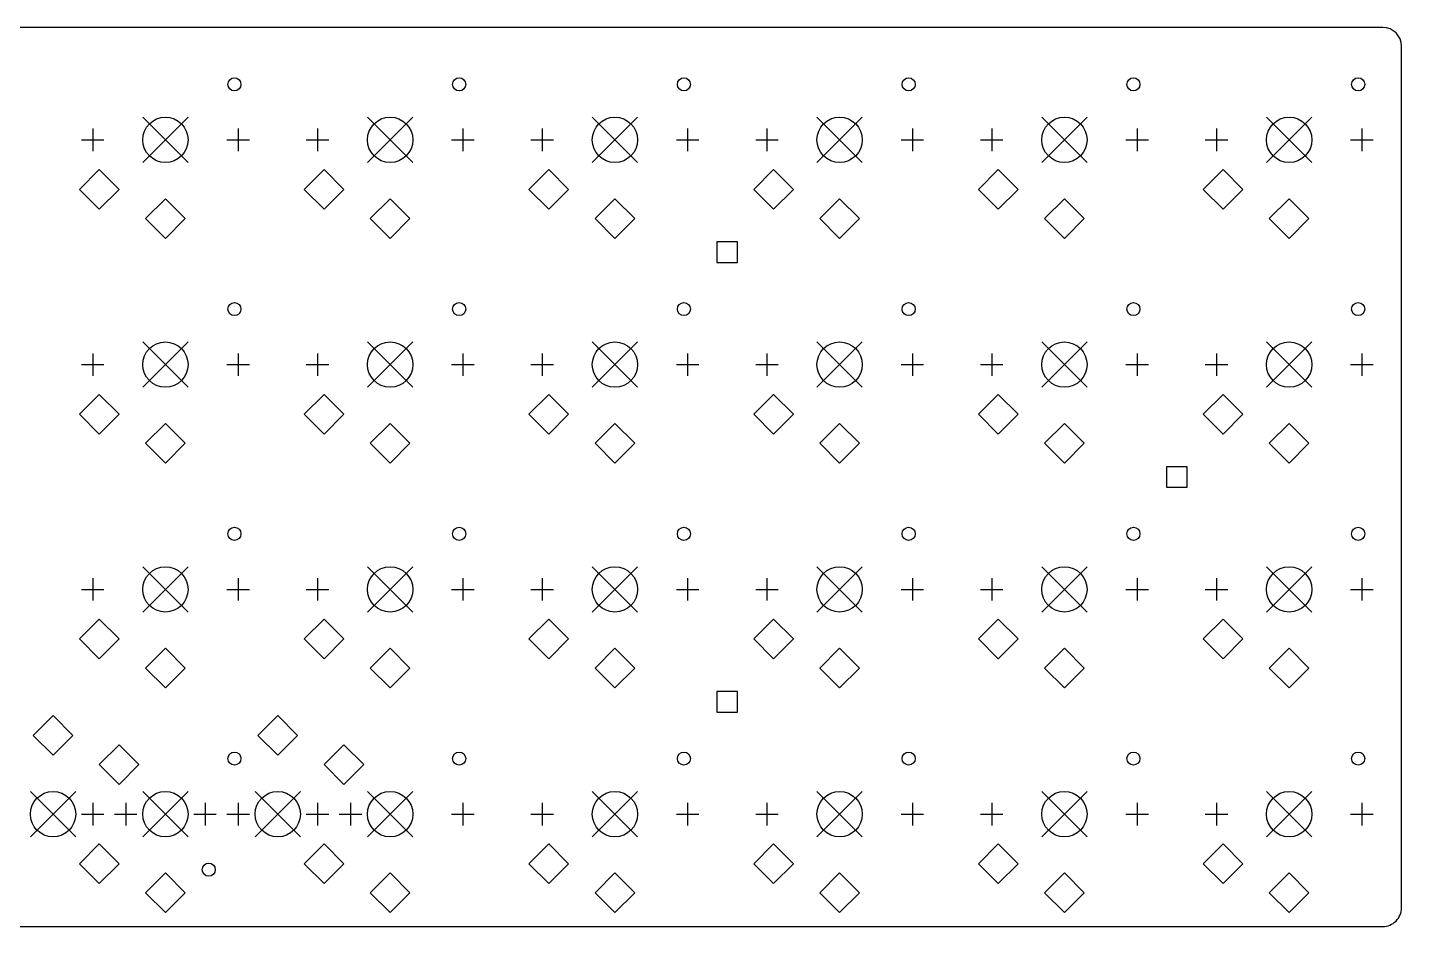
# Model space of a CAD drawing. Extents: x 72 to 278, y -106 to -13.
# Drawn here: x 174.4 to 278.4, y -82.9 to -14.9 of the extents above; entities that cross this region are included whole.
import ezdxf

# ---------------------------------------------------------------- set-up
doc = ezdxf.new("R2010")
doc.units = 0
doc.layers.add('BLACK', color=7, linetype='CONTINUOUS')

msp = doc.modelspace()

# ---------------------------------------------------------------- linework, layer by layer
at = {"layer": 'BLACK', "linetype": 'CONTINUOUS'}
for p, q in [((276.958, -14.875), (116.875, -14.875)), ((278.375, -81.4583), (278.375, -16.2917)), ((183.16, -21.6605), (186.589, -25.0895)), ((186.589, -21.6605), (183.16, -25.0895)), ((200.16, -21.6605), (203.589, -25.0895)), ((203.589, -21.6605), (200.16, -25.0895)), ((217.16, -21.6605), (220.589, -25.0895)), ((220.589, -21.6605), (217.16, -25.0895)), ((234.16, -21.6605), (237.589, -25.0895)), ((237.589, -21.6605), (234.16, -25.0895)), ((251.16, -21.6605), (254.589, -25.0895)), ((254.589, -21.6605), (251.16, -25.0895)), ((268.16, -21.6605), (271.589, -25.0895)), ((271.589, -21.6605), (268.16, -25.0895)), ((179.375, -22.5241), (179.375, -24.2259)), ((190.375, -22.5241), (190.375, -24.2259)), ((196.375, -22.5241), (196.375, -24.2259)), ((207.375, -22.5241), (207.375, -24.2259)), ((213.375, -22.5241), (213.375, -24.2259)), ((224.375, -22.5241), (224.375, -24.2259)), ((230.375, -22.5241), (230.375, -24.2259)), ((241.375, -22.5241), (241.375, -24.2259)), ((247.375, -22.5241), (247.375, -24.2259)), ((258.375, -22.5241), (258.375, -24.2259)), ((264.375, -22.5241), (264.375, -24.2259)), ((275.375, -22.5241), (275.375, -24.2259)), ((178.524, -23.375), (180.226, -23.375)), ((189.524, -23.375), (191.226, -23.375)), ((195.524, -23.375), (197.226, -23.375)), ((206.524, -23.375), (208.226, -23.375)), ((212.524, -23.375), (214.226, -23.375)), ((223.524, -23.375), (225.226, -23.375)), ((229.524, -23.375), (231.226, -23.375)), ((240.524, -23.375), (242.226, -23.375)), ((246.524, -23.375), (248.226, -23.375)), ((257.524, -23.375), (259.226, -23.375)), ((263.524, -23.375), (265.226, -23.375)), ((274.524, -23.375), (276.226, -23.375)), ((179.875, -25.625), (178.375, -27.125)), ((181.375, -27.125), (179.875, -25.625)), ((196.875, -25.625), (195.375, -27.125)), ((198.375, -27.125), (196.875, -25.625)), ((213.875, -25.625), (212.375, -27.125)), ((215.375, -27.125), (213.875, -25.625)), ((230.875, -25.625), (229.375, -27.125)), ((232.375, -27.125), (230.875, -25.625)), ((247.875, -25.625), (246.375, -27.125)), ((249.375, -27.125), (247.875, -25.625)), ((264.875, -25.625), (263.375, -27.125)), ((266.375, -27.125), (264.875, -25.625)), ((178.375, -27.125), (179.875, -28.625)), ((179.875, -28.625), (181.375, -27.125)), ((184.875, -27.825), (183.375, -29.325)), ((186.375, -29.325), (184.875, -27.825)), ((195.375, -27.125), (196.875, -28.625)), ((196.875, -28.625), (198.375, -27.125)), ((201.875, -27.825), (200.375, -29.325)), ((203.375, -29.325), (201.875, -27.825)), ((212.375, -27.125), (213.875, -28.625)), ((213.875, -28.625), (215.375, -27.125)), ((218.875, -27.825), (217.375, -29.325)), ((220.375, -29.325), (218.875, -27.825)), ((229.375, -27.125), (230.875, -28.625)), ((230.875, -28.625), (232.375, -27.125)), ((235.875, -27.825), (234.375, -29.325)), ((237.375, -29.325), (235.875, -27.825)), ((246.375, -27.125), (247.875, -28.625)), ((247.875, -28.625), (249.375, -27.125)), ((252.875, -27.825), (251.375, -29.325)), ((254.375, -29.325), (252.875, -27.825)), ((263.375, -27.125), (264.875, -28.625)), ((264.875, -28.625), (266.375, -27.125)), ((269.875, -27.825), (268.375, -29.325)), ((271.375, -29.325), (269.875, -27.825)), ((183.375, -29.325), (184.875, -30.825)), ((184.875, -30.825), (186.375, -29.325)), ((200.375, -29.325), (201.875, -30.825)), ((201.875, -30.825), (203.375, -29.325)), ((217.375, -29.325), (218.875, -30.825)), ((218.875, -30.825), (220.375, -29.325)), ((234.375, -29.325), (235.875, -30.825)), ((235.875, -30.825), (237.375, -29.325)), ((251.375, -29.325), (252.875, -30.825)), ((252.875, -30.825), (254.375, -29.325)), ((268.375, -29.325), (269.875, -30.825)), ((269.875, -30.825), (271.375, -29.325)), ((228.153, -31.0972), (226.597, -31.0972)), ((226.597, -31.0972), (226.597, -32.6528)), ((228.153, -32.6528), (228.153, -31.0972)), ((226.597, -32.6528), (228.153, -32.6528)), ((183.16, -38.6605), (186.589, -42.0895)), ((186.589, -38.6605), (183.16, -42.0895)), ((200.16, -38.6605), (203.589, -42.0895)), ((203.589, -38.6605), (200.16, -42.0895)), ((217.16, -38.6605), (220.589, -42.0895)), ((220.589, -38.6605), (217.16, -42.0895)), ((234.16, -38.6605), (237.589, -42.0895)), ((237.589, -38.6605), (234.16, -42.0895)), ((251.16, -38.6605), (254.589, -42.0895)), ((254.589, -38.6605), (251.16, -42.0895)), ((268.16, -38.6605), (271.589, -42.0895)), ((271.589, -38.6605), (268.16, -42.0895)), ((178.524, -40.375), (180.226, -40.375)), ((179.375, -39.5241), (179.375, -41.2259)), ((189.524, -40.375), (191.226, -40.375)), ((190.375, -39.5241), (190.375, -41.2259)), ((195.524, -40.375), (197.226, -40.375)), ((196.375, -39.5241), (196.375, -41.2259)), ((206.524, -40.375), (208.226, -40.375)), ((207.375, -39.5241), (207.375, -41.2259)), ((212.524, -40.375), (214.226, -40.375)), ((213.375, -39.5241), (213.375, -41.2259)), ((223.524, -40.375), (225.226, -40.375)), ((224.375, -39.5241), (224.375, -41.2259)), ((229.524, -40.375), (231.226, -40.375)), ((230.375, -39.5241), (230.375, -41.2259)), ((240.524, -40.375), (242.226, -40.375)), ((241.375, -39.5241), (241.375, -41.2259)), ((246.524, -40.375), (248.226, -40.375)), ((247.375, -39.5241), (247.375, -41.2259)), ((257.524, -40.375), (259.226, -40.375)), ((258.375, -39.5241), (258.375, -41.2259)), ((263.524, -40.375), (265.226, -40.375)), ((264.375, -39.5241), (264.375, -41.2259)), ((274.524, -40.375), (276.226, -40.375)), ((275.375, -39.5241), (275.375, -41.2259)), ((179.875, -42.625), (178.375, -44.125)), ((181.375, -44.125), (179.875, -42.625)), ((196.875, -42.625), (195.375, -44.125)), ((198.375, -44.125), (196.875, -42.625)), ((213.875, -42.625), (212.375, -44.125)), ((215.375, -44.125), (213.875, -42.625)), ((230.875, -42.625), (229.375, -44.125)), ((232.375, -44.125), (230.875, -42.625)), ((247.875, -42.625), (246.375, -44.125)), ((249.375, -44.125), (247.875, -42.625)), ((264.875, -42.625), (263.375, -44.125)), ((266.375, -44.125), (264.875, -42.625)), ((178.375, -44.125), (179.875, -45.625)), ((179.875, -45.625), (181.375, -44.125)), ((195.375, -44.125), (196.875, -45.625)), ((196.875, -45.625), (198.375, -44.125)), ((212.375, -44.125), (213.875, -45.625)), ((213.875, -45.625), (215.375, -44.125)), ((229.375, -44.125), (230.875, -45.625)), ((230.875, -45.625), (232.375, -44.125)), ((246.375, -44.125), (247.875, -45.625)), ((247.875, -45.625), (249.375, -44.125)), ((263.375, -44.125), (264.875, -45.625)), ((264.875, -45.625), (266.375, -44.125)), ((184.875, -44.825), (183.375, -46.325)), ((186.375, -46.325), (184.875, -44.825)), ((201.875, -44.825), (200.375, -46.325)), ((203.375, -46.325), (201.875, -44.825)), ((218.875, -44.825), (217.375, -46.325)), ((220.375, -46.325), (218.875, -44.825)), ((235.875, -44.825), (234.375, -46.325)), ((237.375, -46.325), (235.875, -44.825)), ((252.875, -44.825), (251.375, -46.325)), ((254.375, -46.325), (252.875, -44.825)), ((269.875, -44.825), (268.375, -46.325)), ((271.375, -46.325), (269.875, -44.825)), ((183.375, -46.325), (184.875, -47.825)), ((184.875, -47.825), (186.375, -46.325)), ((200.375, -46.325), (201.875, -47.825)), ((201.875, -47.825), (203.375, -46.325)), ((217.375, -46.325), (218.875, -47.825)), ((218.875, -47.825), (220.375, -46.325)), ((234.375, -46.325), (235.875, -47.825)), ((235.875, -47.825), (237.375, -46.325)), ((251.375, -46.325), (252.875, -47.825)), ((252.875, -47.825), (254.375, -46.325)), ((268.375, -46.325), (269.875, -47.825)), ((269.875, -47.825), (271.375, -46.325)), ((262.153, -48.0972), (260.597, -48.0972)), ((260.597, -48.0972), (260.597, -49.6528)), ((262.153, -49.6528), (262.153, -48.0972)), ((260.597, -49.6528), (262.153, -49.6528)), ((183.16, -55.6605), (186.589, -59.0895)), ((186.589, -55.6605), (183.16, -59.0895)), ((200.16, -55.6605), (203.589, -59.0895)), ((203.589, -55.6605), (200.16, -59.0895)), ((217.16, -55.6605), (220.589, -59.0895)), ((220.589, -55.6605), (217.16, -59.0895)), ((234.16, -55.6605), (237.589, -59.0895)), ((237.589, -55.6605), (234.16, -59.0895)), ((251.16, -55.6605), (254.589, -59.0895)), ((254.589, -55.6605), (251.16, -59.0895)), ((268.16, -55.6605), (271.589, -59.0895)), ((271.589, -55.6605), (268.16, -59.0895)), ((179.375, -56.5241), (179.375, -58.2259)), ((190.375, -56.5241), (190.375, -58.2259)), ((196.375, -56.5241), (196.375, -58.2259)), ((207.375, -56.5241), (207.375, -58.2259)), ((213.375, -56.5241), (213.375, -58.2259)), ((224.375, -56.5241), (224.375, -58.2259)), ((230.375, -56.5241), (230.375, -58.2259)), ((241.375, -56.5241), (241.375, -58.2259)), ((247.375, -56.5241), (247.375, -58.2259)), ((258.375, -56.5241), (258.375, -58.2259)), ((264.375, -56.5241), (264.375, -58.2259)), ((275.375, -56.5241), (275.375, -58.2259)), ((178.524, -57.375), (180.226, -57.375)), ((189.524, -57.375), (191.226, -57.375)), ((195.524, -57.375), (197.226, -57.375)), ((206.524, -57.375), (208.226, -57.375)), ((212.524, -57.375), (214.226, -57.375)), ((223.524, -57.375), (225.226, -57.375)), ((229.524, -57.375), (231.226, -57.375)), ((240.524, -57.375), (242.226, -57.375)), ((246.524, -57.375), (248.226, -57.375)), ((257.524, -57.375), (259.226, -57.375)), ((263.524, -57.375), (265.226, -57.375)), ((274.524, -57.375), (276.226, -57.375)), ((179.875, -59.625), (178.375, -61.125)), ((181.375, -61.125), (179.875, -59.625)), ((196.875, -59.625), (195.375, -61.125)), ((198.375, -61.125), (196.875, -59.625)), ((213.875, -59.625), (212.375, -61.125)), ((215.375, -61.125), (213.875, -59.625)), ((230.875, -59.625), (229.375, -61.125)), ((232.375, -61.125), (230.875, -59.625)), ((247.875, -59.625), (246.375, -61.125)), ((249.375, -61.125), (247.875, -59.625)), ((264.875, -59.625), (263.375, -61.125)), ((266.375, -61.125), (264.875, -59.625)), ((178.375, -61.125), (179.875, -62.625)), ((179.875, -62.625), (181.375, -61.125)), ((195.375, -61.125), (196.875, -62.625)), ((196.875, -62.625), (198.375, -61.125)), ((212.375, -61.125), (213.875, -62.625)), ((213.875, -62.625), (215.375, -61.125)), ((229.375, -61.125), (230.875, -62.625)), ((230.875, -62.625), (232.375, -61.125)), ((246.375, -61.125), (247.875, -62.625)), ((247.875, -62.625), (249.375, -61.125)), ((263.375, -61.125), (264.875, -62.625)), ((264.875, -62.625), (266.375, -61.125)), ((184.875, -61.825), (183.375, -63.325)), ((186.375, -63.325), (184.875, -61.825)), ((201.875, -61.825), (200.375, -63.325)), ((203.375, -63.325), (201.875, -61.825)), ((218.875, -61.825), (217.375, -63.325)), ((220.375, -63.325), (218.875, -61.825)), ((235.875, -61.825), (234.375, -63.325)), ((237.375, -63.325), (235.875, -61.825)), ((252.875, -61.825), (251.375, -63.325)), ((254.375, -63.325), (252.875, -61.825)), ((269.875, -61.825), (268.375, -63.325)), ((271.375, -63.325), (269.875, -61.825)), ((183.375, -63.325), (184.875, -64.825)), ((184.875, -64.825), (186.375, -63.325)), ((200.375, -63.325), (201.875, -64.825)), ((201.875, -64.825), (203.375, -63.325)), ((217.375, -63.325), (218.875, -64.825)), ((218.875, -64.825), (220.375, -63.325)), ((234.375, -63.325), (235.875, -64.825)), ((235.875, -64.825), (237.375, -63.325)), ((251.375, -63.325), (252.875, -64.825)), ((252.875, -64.825), (254.375, -63.325)), ((268.375, -63.325), (269.875, -64.825)), ((269.875, -64.825), (271.375, -63.325)), ((228.153, -65.0971), (226.597, -65.0971)), ((226.597, -65.0971), (226.597, -66.6528)), ((228.153, -66.6528), (228.153, -65.0971)), ((176.375, -66.925), (174.875, -68.425)), ((177.875, -68.425), (176.375, -66.925)), ((193.375, -66.925), (191.875, -68.425)), ((194.875, -68.425), (193.375, -66.925)), ((226.597, -66.6528), (228.153, -66.6528)), ((174.875, -68.425), (176.375, -69.925)), ((176.375, -69.925), (177.875, -68.425)), ((191.875, -68.425), (193.375, -69.925)), ((193.375, -69.925), (194.875, -68.425)), ((181.375, -69.125), (179.875, -70.625)), ((182.875, -70.625), (181.375, -69.125)), ((198.375, -69.125), (196.875, -70.625)), ((199.875, -70.625), (198.375, -69.125)), ((179.875, -70.625), (181.375, -72.125)), ((181.375, -72.125), (182.875, -70.625)), ((196.875, -70.625), (198.375, -72.125)), ((198.375, -72.125), (199.875, -70.625)), ((174.66, -72.6605), (178.089, -76.0895)), ((178.089, -72.6605), (174.66, -76.0895)), ((183.16, -72.6605), (186.589, -76.0895)), ((186.589, -72.6605), (183.16, -76.0895)), ((191.66, -72.6605), (195.089, -76.0895)), ((195.089, -72.6605), (191.66, -76.0895)), ((200.16, -72.6605), (203.589, -76.0895)), ((203.589, -72.6605), (200.16, -76.0895)), ((217.16, -72.6605), (220.589, -76.0895)), ((220.589, -72.6605), (217.16, -76.0895)), ((234.16, -72.6605), (237.589, -76.0895)), ((237.589, -72.6605), (234.16, -76.0895)), ((251.16, -72.6605), (254.589, -76.0895)), ((254.589, -72.6605), (251.16, -76.0895)), ((268.16, -72.6605), (271.589, -76.0895)), ((271.589, -72.6605), (268.16, -76.0895)), ((179.375, -73.5241), (179.375, -75.2259)), ((181.875, -73.5241), (181.875, -75.2259)), ((187.875, -73.5241), (187.875, -75.2259)), ((190.375, -73.5241), (190.375, -75.2259)), ((196.375, -73.5241), (196.375, -75.2259)), ((198.875, -73.5241), (198.875, -75.2259)), ((207.375, -73.5241), (207.375, -75.2259)), ((213.375, -73.5241), (213.375, -75.2259)), ((224.375, -73.5241), (224.375, -75.2259)), ((230.375, -73.5241), (230.375, -75.2259)), ((241.375, -73.5241), (241.375, -75.2259)), ((247.375, -73.5241), (247.375, -75.2259)), ((258.375, -73.5241), (258.375, -75.2259)), ((264.375, -73.5241), (264.375, -75.2259)), ((275.375, -73.5241), (275.375, -75.2259)), ((178.524, -74.375), (180.226, -74.375)), ((181.024, -74.375), (182.726, -74.375)), ((187.024, -74.375), (188.726, -74.375)), ((189.524, -74.375), (191.226, -74.375)), ((195.524, -74.375), (197.226, -74.375)), ((198.024, -74.375), (199.726, -74.375)), ((206.524, -74.375), (208.226, -74.375)), ((212.524, -74.375), (214.226, -74.375)), ((223.524, -74.375), (225.226, -74.375)), ((229.524, -74.375), (231.226, -74.375)), ((240.524, -74.375), (242.226, -74.375)), ((246.524, -74.375), (248.226, -74.375)), ((257.524, -74.375), (259.226, -74.375)), ((263.524, -74.375), (265.226, -74.375)), ((274.524, -74.375), (276.226, -74.375)), ((179.875, -76.625), (178.375, -78.125)), ((181.375, -78.125), (179.875, -76.625)), ((196.875, -76.625), (195.375, -78.125)), ((198.375, -78.125), (196.875, -76.625)), ((213.875, -76.625), (212.375, -78.125)), ((215.375, -78.125), (213.875, -76.625)), ((230.875, -76.625), (229.375, -78.125)), ((232.375, -78.125), (230.875, -76.625)), ((247.875, -76.625), (246.375, -78.125)), ((249.375, -78.125), (247.875, -76.625)), ((264.875, -76.625), (263.375, -78.125)), ((266.375, -78.125), (264.875, -76.625)), ((178.375, -78.125), (179.875, -79.625)), ((179.875, -79.625), (181.375, -78.125)), ((184.875, -78.825), (183.375, -80.325)), ((186.375, -80.325), (184.875, -78.825)), ((195.375, -78.125), (196.875, -79.625)), ((196.875, -79.625), (198.375, -78.125)), ((201.875, -78.825), (200.375, -80.325)), ((203.375, -80.325), (201.875, -78.825)), ((212.375, -78.125), (213.875, -79.625)), ((213.875, -79.625), (215.375, -78.125)), ((218.875, -78.825), (217.375, -80.325)), ((220.375, -80.325), (218.875, -78.825)), ((229.375, -78.125), (230.875, -79.625)), ((230.875, -79.625), (232.375, -78.125)), ((235.875, -78.825), (234.375, -80.325)), ((237.375, -80.325), (235.875, -78.825)), ((246.375, -78.125), (247.875, -79.625)), ((247.875, -79.625), (249.375, -78.125)), ((252.875, -78.825), (251.375, -80.325)), ((254.375, -80.325), (252.875, -78.825)), ((263.375, -78.125), (264.875, -79.625)), ((264.875, -79.625), (266.375, -78.125)), ((269.875, -78.825), (268.375, -80.325)), ((271.375, -80.325), (269.875, -78.825)), ((183.375, -80.325), (184.875, -81.825)), ((184.875, -81.825), (186.375, -80.325)), ((200.375, -80.325), (201.875, -81.825)), ((201.875, -81.825), (203.375, -80.325)), ((217.375, -80.325), (218.875, -81.825)), ((218.875, -81.825), (220.375, -80.325)), ((234.375, -80.325), (235.875, -81.825)), ((235.875, -81.825), (237.375, -80.325)), ((251.375, -80.325), (252.875, -81.825)), ((252.875, -81.825), (254.375, -80.325)), ((268.375, -80.325), (269.875, -81.825)), ((269.875, -81.825), (271.375, -80.325)), ((75.7917, -82.875), (276.958, -82.875))]:
    msp.add_line(p, q, dxfattribs=at)
at = {"layer": 'BLACK'}
for centre, radius in [((190.095, -19.175), 0.4953), ((207.095, -19.175), 0.4953), ((224.095, -19.175), 0.4953), ((241.095, -19.175), 0.4953), ((258.095, -19.175), 0.4953), ((275.095, -19.175), 0.4953), ((184.875, -23.375), 1.7145), ((201.875, -23.375), 1.7145), ((218.875, -23.375), 1.7145), ((235.875, -23.375), 1.7145), ((252.875, -23.375), 1.7145), ((269.875, -23.375), 1.7145), ((190.095, -36.175), 0.4953), ((207.095, -36.175), 0.4953), ((224.095, -36.175), 0.4953), ((241.095, -36.175), 0.4953), ((258.095, -36.175), 0.4953), ((275.095, -36.175), 0.4953), ((184.875, -40.375), 1.7145), ((201.875, -40.375), 1.7145), ((218.875, -40.375), 1.7145), ((235.875, -40.375), 1.7145), ((252.875, -40.375), 1.7145), ((269.875, -40.375), 1.7145), ((190.095, -53.175), 0.4953), ((207.095, -53.175), 0.4953), ((224.095, -53.175), 0.4953), ((241.095, -53.175), 0.4953), ((258.095, -53.175), 0.4953), ((275.095, -53.175), 0.4953), ((184.875, -57.375), 1.7145), ((201.875, -57.375), 1.7145), ((218.875, -57.375), 1.7145), ((235.875, -57.375), 1.7145), ((252.875, -57.375), 1.7145), ((269.875, -57.375), 1.7145), ((190.095, -70.175), 0.4953), ((207.095, -70.175), 0.4953), ((224.095, -70.175), 0.4953), ((241.095, -70.175), 0.4953), ((258.095, -70.175), 0.4953), ((275.095, -70.175), 0.4953), ((176.375, -74.375), 1.7145), ((184.875, -74.375), 1.7145), ((193.375, -74.375), 1.7145), ((201.875, -74.375), 1.7145), ((218.875, -74.375), 1.7145), ((235.875, -74.375), 1.7145), ((252.875, -74.375), 1.7145), ((269.875, -74.375), 1.7145), ((188.155, -78.575), 0.4953)]:
    msp.add_circle(centre, radius, dxfattribs=at)
for centre, radius, start, end in [((276.958, -16.2916), 1.4166, -0.000728, 89.9991), ((276.958, -81.4583), 1.4167, -89.9999, 0.000202)]:
    msp.add_arc(centre, radius, start, end, dxfattribs=at)

doc.saveas('drawing.dxf')
